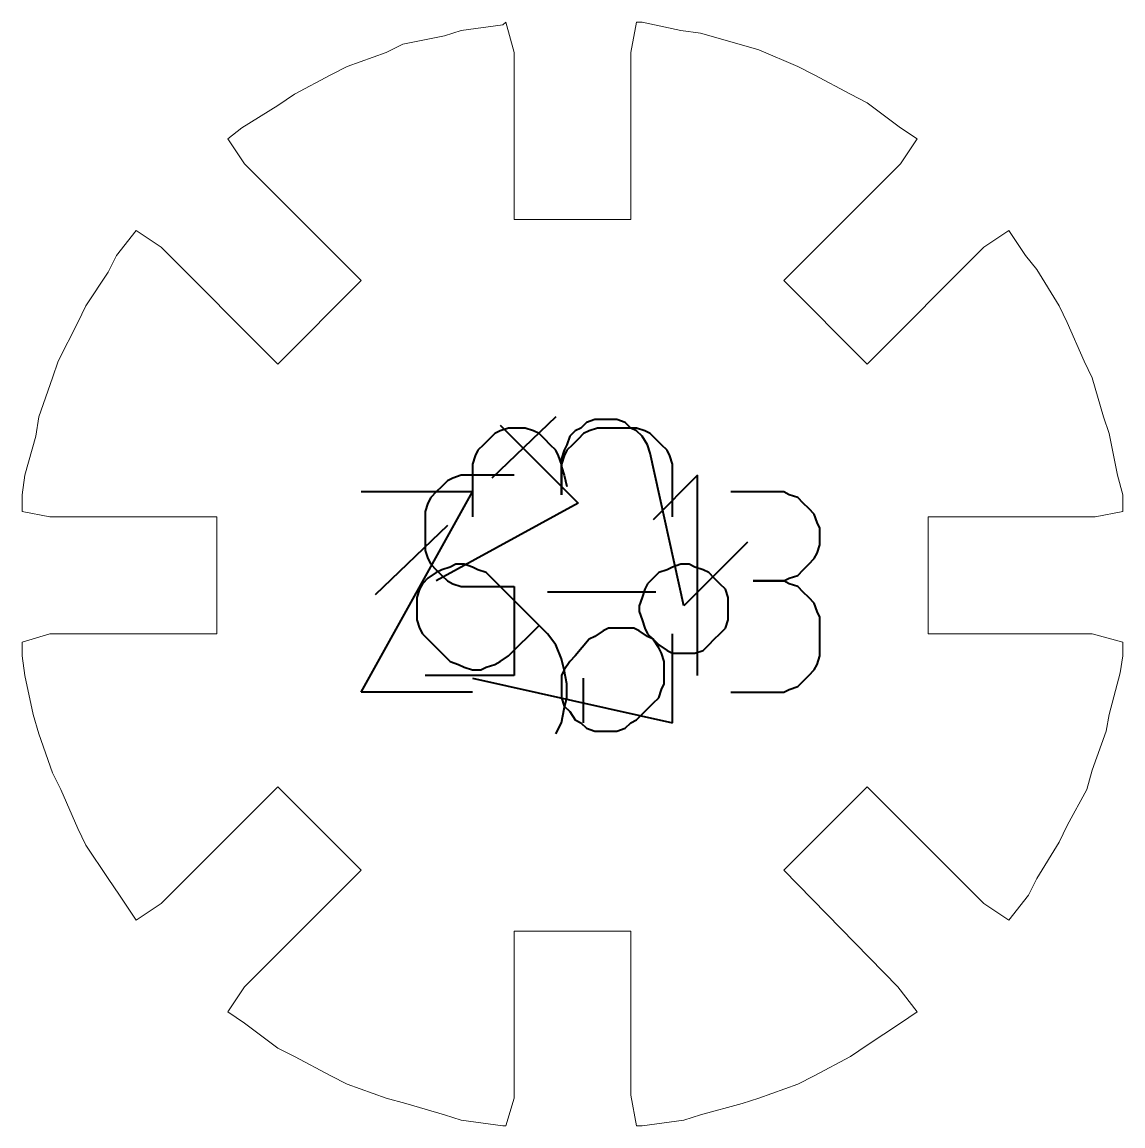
# Model space of a CAD drawing. Header units: centimetres. Extents: x -9.8 to 7.1, y -12.4 to 11.9.
# Drawn here: x -1.184 to 2.776, y -12.394 to -8.424 of the extents above; entities that cross this region are included whole.
import ezdxf

# ---------------------------------------------------------------- set-up
doc = ezdxf.new("R2010")
doc.units = ezdxf.units.CM
doc.header["$MEASUREMENT"] = 0
doc.layers.add('layer 1', color=7, linetype='Continuous')

msp = doc.modelspace()

# ---------------------------------------------------------------- linework, layer by layer
at = {"layer": 'layer 1', "color": 5, "lineweight": 13}
for points in [[(0.39564, -8.45414), (0.39564, -8.45414), (0.33558, -8.47425), (0.33558, -8.47425)], [(0.54566, -8.43403), (0.54566, -8.43403), (0.39564, -8.45414), (0.39564, -8.45414)], [(0.55571, -8.42424), (0.55571, -8.42424), (0.54566, -8.43403), (0.54566, -8.43403)], [(0.58561, -8.53405), (0.58561, -8.53405), (0.55571, -8.42424), (0.55571, -8.42424)], [(1.02561, -8.42424), (1.02561, -8.42424), (1.00577, -8.53405), (1.00577, -8.53405)], [(1.04572, -8.42424), (1.04572, -8.42424), (1.02561, -8.42424), (1.02561, -8.42424)], [(1.18569, -8.45414), (1.18569, -8.45414), (1.04572, -8.42424), (1.04572, -8.42424)], [(1.2558, -8.46419), (1.2558, -8.46419), (1.18569, -8.45414), (1.18569, -8.45414)], [(0.33558, -8.47425), (0.33558, -8.47425), (0.18556, -8.50415), (0.18556, -8.50415)], [(1.39576, -8.50415), (1.39576, -8.50415), (1.2558, -8.46419), (1.2558, -8.46419)], [(0.12576, -8.53405), (0.12576, -8.53405), (-0.01447, -8.58405), (-0.01447, -8.58405)], [(0.18556, -8.50415), (0.18556, -8.50415), (0.12576, -8.53405), (0.12576, -8.53405)], [(0.58561, -9.13412), (0.58561, -9.13412), (0.58561, -8.53405), (0.58561, -8.53405)], [(1.00577, -8.53405), (1.00577, -8.53405), (1.00577, -9.13412), (1.00577, -9.13412)], [(1.46588, -8.52426), (1.46588, -8.52426), (1.39576, -8.50415), (1.39576, -8.50415)], [(1.60584, -8.58405), (1.60584, -8.58405), (1.46588, -8.52426), (1.46588, -8.52426)], [(-0.07426, -8.61421), (-0.07426, -8.61421), (-0.20444, -8.68406), (-0.20444, -8.68406)], [(-0.01447, -8.58405), (-0.01447, -8.58405), (-0.07426, -8.61421), (-0.07426, -8.61421)], [(1.66564, -8.61421), (1.66564, -8.61421), (1.60584, -8.58405), (1.60584, -8.58405)], [(1.79581, -8.68406), (1.79581, -8.68406), (1.66564, -8.61421), (1.66564, -8.61421)], [(-0.20444, -8.68406), (-0.20444, -8.68406), (-0.2645, -8.72402), (-0.2645, -8.72402)], [(1.85587, -8.71423), (1.85587, -8.71423), (1.79581, -8.68406), (1.79581, -8.68406)], [(-0.2645, -8.72402), (-0.2645, -8.72402), (-0.39441, -8.80419), (-0.39441, -8.80419)], [(1.97573, -8.80419), (1.97573, -8.80419), (1.85587, -8.71423), (1.85587, -8.71423)], [(-0.39441, -8.80419), (-0.39441, -8.80419), (-0.44441, -8.84414), (-0.44441, -8.84414)], [(2.03579, -8.84414), (2.03579, -8.84414), (1.97573, -8.80419), (1.97573, -8.80419)], [(-0.44441, -8.84414), (-0.44441, -8.84414), (-0.44441, -8.84414), (-0.44441, -8.84414)], [(-0.44441, -8.84414), (-0.44441, -8.84414), (-0.38435, -8.9341), (-0.38435, -8.9341)], [(1.97573, -8.9341), (1.97573, -8.9341), (2.03579, -8.84414), (2.03579, -8.84414)], [(2.03579, -8.84414), (2.03579, -8.84414), (2.03579, -8.84414), (2.03579, -8.84414)], [(-0.38435, -8.9341), (-0.38435, -8.9341), (0.03554, -9.35425), (0.03554, -9.35425)], [(1.55584, -9.35425), (1.55584, -9.35425), (1.97573, -8.9341), (1.97573, -8.9341)], [(1.00577, -9.13412), (1.00577, -9.13412), (0.58561, -9.13412), (0.58561, -9.13412)], [(-0.77435, -9.17407), (-0.77435, -9.17407), (-0.84446, -9.26403), (-0.84446, -9.26403)], [(-0.68439, -9.23413), (-0.68439, -9.23413), (-0.77435, -9.17407), (-0.77435, -9.17407)], [(2.36573, -9.17407), (2.36573, -9.17407), (2.27577, -9.23413), (2.27577, -9.23413)], [(2.42579, -9.26403), (2.42579, -9.26403), (2.36573, -9.17407), (2.36573, -9.17407)], [(-0.2645, -9.65429), (-0.2645, -9.65429), (-0.68439, -9.23413), (-0.68439, -9.23413)], [(2.27577, -9.23413), (2.27577, -9.23413), (1.85587, -9.65429), (1.85587, -9.65429)], [(-0.84446, -9.26403), (-0.84446, -9.26403), (-0.87436, -9.32409), (-0.87436, -9.32409)], [(2.46574, -9.31404), (2.46574, -9.31404), (2.42579, -9.26403), (2.42579, -9.26403)], [(-0.87436, -9.32409), (-0.87436, -9.32409), (-0.95453, -9.44421), (-0.95453, -9.44421)], [(2.54591, -9.44421), (2.54591, -9.44421), (2.46574, -9.31404), (2.46574, -9.31404)], [(0.03554, -9.35425), (0.03554, -9.35425), (-0.2645, -9.65429), (-0.2645, -9.65429)], [(1.85587, -9.65429), (1.85587, -9.65429), (1.55584, -9.35425), (1.55584, -9.35425)], [(-0.95453, -9.44421), (-0.95453, -9.44421), (-0.98443, -9.50427), (-0.98443, -9.50427)], [(2.57581, -9.50427), (2.57581, -9.50427), (2.54591, -9.44421), (2.54591, -9.44421)], [(-0.98443, -9.50427), (-0.98443, -9.50427), (-1.05454, -9.64424), (-1.05454, -9.64424)], [(2.63587, -9.64424), (2.63587, -9.64424), (2.57581, -9.50427), (2.57581, -9.50427)], [(-1.05454, -9.64424), (-1.05454, -9.64424), (-1.07439, -9.7043), (-1.07439, -9.7043)], [(2.66576, -9.7043), (2.66576, -9.7043), (2.63587, -9.64424), (2.63587, -9.64424)], [(-1.07439, -9.7043), (-1.07439, -9.7043), (-1.12439, -9.84426), (-1.12439, -9.84426)], [(2.70572, -9.84426), (2.70572, -9.84426), (2.66576, -9.7043), (2.66576, -9.7043)], [(-1.12439, -9.84426), (-1.12439, -9.84426), (-1.13445, -9.91411), (-1.13445, -9.91411)], [(2.72582, -9.90406), (2.72582, -9.90406), (2.70572, -9.84426), (2.70572, -9.84426)], [(-1.13445, -9.91411), (-1.13445, -9.91411), (-1.1744, -10.05408), (-1.1744, -10.05408)], [(2.75572, -10.05408), (2.75572, -10.05408), (2.72582, -9.90406), (2.72582, -9.90406)], [(-1.1744, -10.05408), (-1.1744, -10.05408), (-1.18445, -10.12419), (-1.18445, -10.12419)], [(2.77583, -10.12419), (2.77583, -10.12419), (2.75572, -10.05408), (2.75572, -10.05408)], [(-1.18445, -10.12419), (-1.18445, -10.12419), (-1.18445, -10.18425), (-1.18445, -10.18425)], [(2.77583, -10.18425), (2.77583, -10.18425), (2.77583, -10.12419), (2.77583, -10.12419)], [(-1.18445, -10.18425), (-1.18445, -10.18425), (-1.08444, -10.2041), (-1.08444, -10.2041)], [(2.67582, -10.2041), (2.67582, -10.2041), (2.77583, -10.18425), (2.77583, -10.18425)], [(-1.08444, -10.2041), (-1.08444, -10.2041), (-0.48437, -10.2041), (-0.48437, -10.2041)], [(-0.48437, -10.2041), (-0.48437, -10.2041), (-0.48437, -10.62425), (-0.48437, -10.62425)], [(2.07574, -10.62425), (2.07574, -10.62425), (2.07574, -10.2041), (2.07574, -10.2041)], [(2.07574, -10.2041), (2.07574, -10.2041), (2.67582, -10.2041), (2.67582, -10.2041)], [(-1.08444, -10.62425), (-1.08444, -10.62425), (-1.18445, -10.65415), (-1.18445, -10.65415)], [(-0.48437, -10.62425), (-0.48437, -10.62425), (-1.08444, -10.62425), (-1.08444, -10.62425)], [(2.66576, -10.62425), (2.66576, -10.62425), (2.07574, -10.62425), (2.07574, -10.62425)], [(2.77583, -10.65415), (2.77583, -10.65415), (2.66576, -10.62425), (2.66576, -10.62425)], [(-1.18445, -10.65415), (-1.18445, -10.65415), (-1.18445, -10.70416), (-1.18445, -10.70416)], [(2.77583, -10.70416), (2.77583, -10.70416), (2.77583, -10.65415), (2.77583, -10.65415)], [(-1.18445, -10.70416), (-1.18445, -10.70416), (-1.1744, -10.77427), (-1.1744, -10.77427)], [(2.76578, -10.76422), (2.76578, -10.76422), (2.77583, -10.70416), (2.77583, -10.70416)], [(-1.1744, -10.77427), (-1.1744, -10.77427), (-1.1445, -10.91424), (-1.1445, -10.91424)], [(2.72582, -10.91424), (2.72582, -10.91424), (2.76578, -10.76422), (2.76578, -10.76422)], [(-1.1445, -10.91424), (-1.1445, -10.91424), (-1.12439, -10.98435), (-1.12439, -10.98435)], [(2.71577, -10.9743), (2.71577, -10.9743), (2.72582, -10.91424), (2.72582, -10.91424)], [(-1.12439, -10.98435), (-1.12439, -10.98435), (-1.07439, -11.12432), (-1.07439, -11.12432)], [(2.66576, -11.11426), (2.66576, -11.11426), (2.71577, -10.9743), (2.71577, -10.9743)], [(2.64592, -11.18411), (2.64592, -11.18411), (2.66576, -11.11426), (2.66576, -11.11426)], [(-1.07439, -11.12432), (-1.07439, -11.12432), (-1.04449, -11.18411), (-1.04449, -11.18411)], [(-1.04449, -11.18411), (-1.04449, -11.18411), (-0.98443, -11.32434), (-0.98443, -11.32434)], [(-0.68439, -11.59422), (-0.68439, -11.59422), (-0.2645, -11.17432), (-0.2645, -11.17432)], [(-0.2645, -11.17432), (-0.2645, -11.17432), (0.03554, -11.47436), (0.03554, -11.47436)], [(1.55584, -11.47436), (1.55584, -11.47436), (1.85587, -11.17432), (1.85587, -11.17432)], [(1.85587, -11.17432), (1.85587, -11.17432), (2.27577, -11.59422), (2.27577, -11.59422)], [(2.57581, -11.31429), (2.57581, -11.31429), (2.64592, -11.18411), (2.64592, -11.18411)], [(2.54591, -11.37435), (2.54591, -11.37435), (2.57581, -11.31429), (2.57581, -11.31429)], [(-0.98443, -11.32434), (-0.98443, -11.32434), (-0.95453, -11.38414), (-0.95453, -11.38414)], [(-0.95453, -11.38414), (-0.95453, -11.38414), (-0.87436, -11.50426), (-0.87436, -11.50426)], [(2.46574, -11.50426), (2.46574, -11.50426), (2.54591, -11.37435), (2.54591, -11.37435)], [(-0.87436, -11.50426), (-0.87436, -11.50426), (-0.83441, -11.56432), (-0.83441, -11.56432)], [(0.03554, -11.47436), (0.03554, -11.47436), (-0.38435, -11.89425), (-0.38435, -11.89425)], [(1.96568, -11.89425), (1.96568, -11.89425), (1.55584, -11.47436), (1.55584, -11.47436)], [(2.43584, -11.56432), (2.43584, -11.56432), (2.46574, -11.50426), (2.46574, -11.50426)], [(-0.83441, -11.56432), (-0.83441, -11.56432), (-0.77435, -11.65428), (-0.77435, -11.65428)], [(2.36573, -11.65428), (2.36573, -11.65428), (2.43584, -11.56432), (2.43584, -11.56432)], [(-0.77435, -11.65428), (-0.77435, -11.65428), (-0.68439, -11.59422), (-0.68439, -11.59422)], [(2.27577, -11.59422), (2.27577, -11.59422), (2.36573, -11.65428), (2.36573, -11.65428)], [(0.58561, -12.29431), (0.58561, -12.29431), (0.58561, -11.69423), (0.58561, -11.69423)], [(0.58561, -11.69423), (0.58561, -11.69423), (1.00577, -11.69423), (1.00577, -11.69423)], [(1.00577, -11.69423), (1.00577, -11.69423), (1.00577, -12.28425), (1.00577, -12.28425)], [(-0.38435, -11.89425), (-0.38435, -11.89425), (-0.44441, -11.98421), (-0.44441, -11.98421)], [(2.03579, -11.98421), (2.03579, -11.98421), (1.96568, -11.89425), (1.96568, -11.89425)], [(-0.44441, -11.98421), (-0.44441, -11.98421), (-0.44441, -11.98421), (-0.44441, -11.98421)], [(-0.44441, -11.98421), (-0.44441, -11.98421), (-0.38435, -12.02416), (-0.38435, -12.02416)], [(1.97573, -12.02416), (1.97573, -12.02416), (2.03579, -11.98421), (2.03579, -11.98421)], [(-0.38435, -12.02416), (-0.38435, -12.02416), (-0.2645, -12.11439), (-0.2645, -12.11439)], [(1.85587, -12.10433), (1.85587, -12.10433), (1.97573, -12.02416), (1.97573, -12.02416)], [(1.79581, -12.14429), (1.79581, -12.14429), (1.85587, -12.10433), (1.85587, -12.10433)], [(-0.2645, -12.11439), (-0.2645, -12.11439), (-0.20444, -12.14429), (-0.20444, -12.14429)], [(-0.20444, -12.14429), (-0.20444, -12.14429), (-0.07426, -12.21414), (-0.07426, -12.21414)], [(1.66564, -12.21414), (1.66564, -12.21414), (1.79581, -12.14429), (1.79581, -12.14429)], [(-0.07426, -12.21414), (-0.07426, -12.21414), (-0.01447, -12.2443), (-0.01447, -12.2443)], [(1.60584, -12.2443), (1.60584, -12.2443), (1.66564, -12.21414), (1.66564, -12.21414)], [(-0.01447, -12.2443), (-0.01447, -12.2443), (0.12576, -12.29431), (0.12576, -12.29431)], [(1.46588, -12.29431), (1.46588, -12.29431), (1.60584, -12.2443), (1.60584, -12.2443)], [(0.12576, -12.29431), (0.12576, -12.29431), (0.19561, -12.31415), (0.19561, -12.31415)], [(0.55571, -12.39432), (0.55571, -12.39432), (0.58561, -12.29431), (0.58561, -12.29431)], [(1.00577, -12.28425), (1.00577, -12.28425), (1.02561, -12.39432), (1.02561, -12.39432)], [(1.40582, -12.31415), (1.40582, -12.31415), (1.46588, -12.29431), (1.46588, -12.29431)], [(0.19561, -12.31415), (0.19561, -12.31415), (0.33558, -12.35436), (0.33558, -12.35436)], [(1.2558, -12.35436), (1.2558, -12.35436), (1.40582, -12.31415), (1.40582, -12.31415)], [(0.33558, -12.35436), (0.33558, -12.35436), (0.39564, -12.37421), (0.39564, -12.37421)], [(0.39564, -12.37421), (0.39564, -12.37421), (0.54566, -12.39432), (0.54566, -12.39432)], [(1.04572, -12.39432), (1.04572, -12.39432), (1.19574, -12.37421), (1.19574, -12.37421)], [(1.19574, -12.37421), (1.19574, -12.37421), (1.2558, -12.35436), (1.2558, -12.35436)], [(0.54566, -12.39432), (0.54566, -12.39432), (0.55571, -12.39432), (0.55571, -12.39432)], [(1.02561, -12.39432), (1.02561, -12.39432), (1.04572, -12.39432), (1.04572, -12.39432)]]:
    msp.add_open_spline(points, degree=3, dxfattribs=at)
at = {"layer": 'layer 1', "color": 1, "lineweight": 40}
for points in [[(0.73563, -9.84426), (0.73563, -9.84426), (0.50571, -10.06413), (0.50571, -10.06413)], [(0.5356, -9.87416), (0.5356, -9.87416), (0.8158, -10.15409), (0.8158, -10.15409)], [(0.56577, -9.88421), (0.56577, -9.88421), (0.5356, -9.89427), (0.5356, -9.89427)], [(0.59566, -9.88421), (0.59566, -9.88421), (0.56577, -9.88421), (0.56577, -9.88421)], [(0.62556, -9.88421), (0.62556, -9.88421), (0.59566, -9.88421), (0.59566, -9.88421)], [(0.59566, -9.88421), (0.59566, -9.88421), (0.59566, -9.88421), (0.59566, -9.88421)], [(0.65572, -9.89427), (0.65572, -9.89427), (0.62556, -9.88421), (0.62556, -9.88421)], [(0.82559, -9.88421), (0.82559, -9.88421), (0.80574, -9.89427), (0.80574, -9.89427)], [(0.8457, -9.86411), (0.8457, -9.86411), (0.82559, -9.88421), (0.82559, -9.88421)], [(0.87559, -9.85405), (0.87559, -9.85405), (0.8457, -9.86411), (0.8457, -9.86411)], [(0.88565, -9.88421), (0.88565, -9.88421), (0.85575, -9.89427), (0.85575, -9.89427)], [(0.90576, -9.85405), (0.90576, -9.85405), (0.87559, -9.85405), (0.87559, -9.85405)], [(0.87559, -9.85405), (0.87559, -9.85405), (0.87559, -9.85405), (0.87559, -9.85405)], [(0.91581, -9.88421), (0.91581, -9.88421), (0.88565, -9.88421), (0.88565, -9.88421)], [(0.93565, -9.85405), (0.93565, -9.85405), (0.90576, -9.85405), (0.90576, -9.85405)], [(0.99571, -9.88421), (0.99571, -9.88421), (0.91581, -9.88421), (0.91581, -9.88421)], [(0.91581, -9.88421), (0.91581, -9.88421), (0.91581, -9.88421), (0.91581, -9.88421)], [(0.95576, -9.85405), (0.95576, -9.85405), (0.93565, -9.85405), (0.93565, -9.85405)], [(0.98566, -9.86411), (0.98566, -9.86411), (0.95576, -9.85405), (0.95576, -9.85405)], [(1.00577, -9.88421), (1.00577, -9.88421), (0.98566, -9.86411), (0.98566, -9.86411)], [(1.02561, -9.88421), (1.02561, -9.88421), (0.99571, -9.88421), (0.99571, -9.88421)], [(1.02561, -9.89427), (1.02561, -9.89427), (1.00577, -9.88421), (1.00577, -9.88421)], [(1.05577, -9.89427), (1.05577, -9.89427), (1.02561, -9.88421), (1.02561, -9.88421)], [(0.49565, -9.92417), (0.49565, -9.92417), (0.47581, -9.94427), (0.47581, -9.94427)], [(0.51576, -9.90406), (0.51576, -9.90406), (0.49565, -9.92417), (0.49565, -9.92417)], [(0.5356, -9.89427), (0.5356, -9.89427), (0.51576, -9.90406), (0.51576, -9.90406)], [(0.67557, -9.90406), (0.67557, -9.90406), (0.65572, -9.89427), (0.65572, -9.89427)], [(0.69568, -9.92417), (0.69568, -9.92417), (0.67557, -9.90406), (0.67557, -9.90406)], [(0.71579, -9.94427), (0.71579, -9.94427), (0.69568, -9.92417), (0.69568, -9.92417)], [(0.78563, -9.91411), (0.78563, -9.91411), (0.77558, -9.94427), (0.77558, -9.94427)], [(0.80574, -9.89427), (0.80574, -9.89427), (0.78563, -9.91411), (0.78563, -9.91411)], [(0.8158, -9.92417), (0.8158, -9.92417), (0.79569, -9.94427), (0.79569, -9.94427)], [(0.83564, -9.90406), (0.83564, -9.90406), (0.8158, -9.92417), (0.8158, -9.92417)], [(0.85575, -9.89427), (0.85575, -9.89427), (0.83564, -9.90406), (0.83564, -9.90406)], [(1.04572, -9.91411), (1.04572, -9.91411), (1.02561, -9.89427), (1.02561, -9.89427)], [(1.06583, -9.94427), (1.06583, -9.94427), (1.04572, -9.91411), (1.04572, -9.91411)], [(1.07562, -9.90406), (1.07562, -9.90406), (1.05577, -9.89427), (1.05577, -9.89427)], [(1.09573, -9.92417), (1.09573, -9.92417), (1.07562, -9.90406), (1.07562, -9.90406)], [(1.11583, -9.94427), (1.11583, -9.94427), (1.09573, -9.92417), (1.09573, -9.92417)], [(0.4557, -9.96412), (0.4557, -9.96412), (0.44565, -9.98423), (0.44565, -9.98423)], [(0.47581, -9.94427), (0.47581, -9.94427), (0.4557, -9.96412), (0.4557, -9.96412)], [(0.73563, -9.96412), (0.73563, -9.96412), (0.71579, -9.94427), (0.71579, -9.94427)], [(0.74568, -9.98423), (0.74568, -9.98423), (0.73563, -9.96412), (0.73563, -9.96412)], [(0.76579, -9.96412), (0.76579, -9.96412), (0.75574, -9.99428), (0.75574, -9.99428)], [(0.77558, -9.94427), (0.77558, -9.94427), (0.76579, -9.96412), (0.76579, -9.96412)], [(0.77558, -9.96412), (0.77558, -9.96412), (0.76579, -9.98423), (0.76579, -9.98423)], [(0.79569, -9.94427), (0.79569, -9.94427), (0.77558, -9.96412), (0.77558, -9.96412)], [(1.07562, -9.97417), (1.07562, -9.97417), (1.06583, -9.94427), (1.06583, -9.94427)], [(1.13568, -9.96412), (1.13568, -9.96412), (1.11583, -9.94427), (1.11583, -9.94427)], [(1.14573, -9.98423), (1.14573, -9.98423), (1.13568, -9.96412), (1.13568, -9.96412)], [(0.44565, -9.98423), (0.44565, -9.98423), (0.43559, -10.01412), (0.43559, -10.01412)], [(0.75574, -10.01412), (0.75574, -10.01412), (0.74568, -9.98423), (0.74568, -9.98423)], [(0.76579, -9.98423), (0.76579, -9.98423), (0.75574, -10.01412), (0.75574, -10.01412)], [(0.75574, -9.99428), (0.75574, -9.99428), (0.75574, -10.02418), (0.75574, -10.02418)], [(1.19574, -10.52424), (1.19574, -10.52424), (1.07562, -9.97417), (1.07562, -9.97417)], [(1.07562, -9.97417), (1.07562, -9.97417), (1.07562, -9.97417), (1.07562, -9.97417)], [(1.07562, -9.97417), (1.07562, -9.97417), (1.07562, -9.97417), (1.07562, -9.97417)], [(1.07562, -9.97417), (1.07562, -9.97417), (1.07562, -9.97417), (1.07562, -9.97417)], [(1.07562, -9.97417), (1.07562, -9.97417), (1.07562, -9.97417), (1.07562, -9.97417)], [(1.07562, -9.97417), (1.07562, -9.97417), (1.07562, -9.97417), (1.07562, -9.97417)], [(1.07562, -9.97417), (1.07562, -9.97417), (1.07562, -9.97417), (1.07562, -9.97417)], [(1.07562, -9.97417), (1.07562, -9.97417), (1.07562, -9.97417), (1.07562, -9.97417)], [(1.07562, -9.97417), (1.07562, -9.97417), (1.07562, -9.97417), (1.07562, -9.97417)], [(1.07562, -9.97417), (1.07562, -9.97417), (1.07562, -9.97417), (1.07562, -9.97417)], [(1.07562, -9.97417), (1.07562, -9.97417), (1.07562, -9.97417), (1.07562, -9.97417)], [(1.07562, -9.97417), (1.07562, -9.97417), (1.07562, -9.97417), (1.07562, -9.97417)], [(1.15579, -10.01412), (1.15579, -10.01412), (1.14573, -9.98423), (1.14573, -9.98423)], [(0.43559, -10.01412), (0.43559, -10.01412), (0.43559, -10.04429), (0.43559, -10.04429)], [(0.43559, -10.04429), (0.43559, -10.04429), (0.43559, -10.2041), (0.43559, -10.2041)], [(0.75574, -10.01412), (0.75574, -10.01412), (0.75574, -10.04429), (0.75574, -10.04429)], [(0.75574, -10.04429), (0.75574, -10.04429), (0.75574, -10.01412), (0.75574, -10.01412)], [(0.75574, -10.02418), (0.75574, -10.02418), (0.76579, -10.05408), (0.76579, -10.05408)], [(0.75574, -10.04429), (0.75574, -10.04429), (0.75574, -10.12419), (0.75574, -10.12419)], [(0.75574, -10.12419), (0.75574, -10.12419), (0.75574, -10.04429), (0.75574, -10.04429)], [(0.75574, -10.04429), (0.75574, -10.04429), (0.75574, -10.04429), (0.75574, -10.04429)], [(1.15579, -10.04429), (1.15579, -10.04429), (1.15579, -10.01412), (1.15579, -10.01412)], [(1.15579, -10.2041), (1.15579, -10.2041), (1.15579, -10.04429), (1.15579, -10.04429)], [(1.15579, -10.04429), (1.15579, -10.04429), (1.15579, -10.04429), (1.15579, -10.04429)], [(0.34563, -10.07419), (0.34563, -10.07419), (0.32579, -10.09429), (0.32579, -10.09429)], [(0.36574, -10.06413), (0.36574, -10.06413), (0.34563, -10.07419), (0.34563, -10.07419)], [(0.39564, -10.05408), (0.39564, -10.05408), (0.36574, -10.06413), (0.36574, -10.06413)], [(0.4258, -10.05408), (0.4258, -10.05408), (0.39564, -10.05408), (0.39564, -10.05408)], [(0.58561, -10.05408), (0.58561, -10.05408), (0.4258, -10.05408), (0.4258, -10.05408)], [(0.4258, -10.05408), (0.4258, -10.05408), (0.4258, -10.05408), (0.4258, -10.05408)], [(0.76579, -10.05408), (0.76579, -10.05408), (0.77558, -10.09429), (0.77558, -10.09429)], [(1.24575, -10.05408), (1.24575, -10.05408), (1.08567, -10.21415), (1.08567, -10.21415)], [(1.24575, -10.77427), (1.24575, -10.77427), (1.24575, -10.05408), (1.24575, -10.05408)], [(0.03554, -10.83433), (0.03554, -10.83433), (0.43559, -10.11414), (0.43559, -10.11414)], [(0.43559, -10.11414), (0.43559, -10.11414), (0.03554, -10.11414), (0.03554, -10.11414)], [(0.30568, -10.11414), (0.30568, -10.11414), (0.28557, -10.13424), (0.28557, -10.13424)], [(0.32579, -10.09429), (0.32579, -10.09429), (0.30568, -10.11414), (0.30568, -10.11414)], [(1.52567, -10.11414), (1.52567, -10.11414), (1.36587, -10.11414), (1.36587, -10.11414)], [(1.55584, -10.11414), (1.55584, -10.11414), (1.52567, -10.11414), (1.52567, -10.11414)], [(1.57568, -10.12419), (1.57568, -10.12419), (1.55584, -10.11414), (1.55584, -10.11414)], [(0.27578, -10.15409), (0.27578, -10.15409), (0.26573, -10.18425), (0.26573, -10.18425)], [(0.28557, -10.13424), (0.28557, -10.13424), (0.27578, -10.15409), (0.27578, -10.15409)], [(0.8158, -10.15409), (0.8158, -10.15409), (0.30568, -10.43428), (0.30568, -10.43428)], [(1.60584, -10.13424), (1.60584, -10.13424), (1.57568, -10.12419), (1.57568, -10.12419)], [(1.62569, -10.15409), (1.62569, -10.15409), (1.60584, -10.13424), (1.60584, -10.13424)], [(1.6458, -10.1742), (1.6458, -10.1742), (1.62569, -10.15409), (1.62569, -10.15409)], [(0.26573, -10.18425), (0.26573, -10.18425), (0.26573, -10.21415), (0.26573, -10.21415)], [(1.66564, -10.19431), (1.66564, -10.19431), (1.6458, -10.1742), (1.6458, -10.1742)], [(1.67569, -10.2242), (1.67569, -10.2242), (1.66564, -10.19431), (1.66564, -10.19431)], [(0.34563, -10.23426), (0.34563, -10.23426), (0.08555, -10.48429), (0.08555, -10.48429)], [(0.26573, -10.21415), (0.26573, -10.21415), (0.26573, -10.29432), (0.26573, -10.29432)], [(1.68575, -10.24431), (1.68575, -10.24431), (1.67569, -10.2242), (1.67569, -10.2242)], [(1.68575, -10.27421), (1.68575, -10.27421), (1.68575, -10.24431), (1.68575, -10.24431)], [(1.68575, -10.30411), (1.68575, -10.30411), (1.68575, -10.27421), (1.68575, -10.27421)], [(1.68575, -10.27421), (1.68575, -10.27421), (1.68575, -10.27421), (1.68575, -10.27421)], [(0.26573, -10.29432), (0.26573, -10.29432), (0.26573, -10.29432), (0.26573, -10.29432)], [(0.26573, -10.29432), (0.26573, -10.29432), (0.26573, -10.32422), (0.26573, -10.32422)], [(1.42566, -10.29432), (1.42566, -10.29432), (1.19574, -10.52424), (1.19574, -10.52424)], [(1.67569, -10.33427), (1.67569, -10.33427), (1.68575, -10.30411), (1.68575, -10.30411)], [(0.26573, -10.32422), (0.26573, -10.32422), (0.27578, -10.35411), (0.27578, -10.35411)], [(0.27578, -10.35411), (0.27578, -10.35411), (0.28557, -10.37422), (0.28557, -10.37422)], [(1.6458, -10.37422), (1.6458, -10.37422), (1.66564, -10.35411), (1.66564, -10.35411)], [(1.66564, -10.35411), (1.66564, -10.35411), (1.67569, -10.33427), (1.67569, -10.33427)], [(0.28557, -10.37422), (0.28557, -10.37422), (0.30568, -10.39433), (0.30568, -10.39433)], [(0.30568, -10.39433), (0.30568, -10.39433), (0.32579, -10.41417), (0.32579, -10.41417)], [(0.32579, -10.39433), (0.32579, -10.39433), (0.30568, -10.40412), (0.30568, -10.40412)], [(0.35569, -10.38428), (0.35569, -10.38428), (0.32579, -10.39433), (0.32579, -10.39433)], [(0.3758, -10.37422), (0.3758, -10.37422), (0.35569, -10.38428), (0.35569, -10.38428)], [(0.40569, -10.37422), (0.40569, -10.37422), (0.3758, -10.37422), (0.3758, -10.37422)], [(0.43559, -10.38428), (0.43559, -10.38428), (0.40569, -10.37422), (0.40569, -10.37422)], [(0.4557, -10.39433), (0.4557, -10.39433), (0.43559, -10.38428), (0.43559, -10.38428)], [(0.4856, -10.40412), (0.4856, -10.40412), (0.4557, -10.39433), (0.4557, -10.39433)], [(1.13568, -10.39433), (1.13568, -10.39433), (1.10578, -10.40412), (1.10578, -10.40412)], [(1.15579, -10.38428), (1.15579, -10.38428), (1.13568, -10.39433), (1.13568, -10.39433)], [(1.18569, -10.37422), (1.18569, -10.37422), (1.15579, -10.38428), (1.15579, -10.38428)], [(1.21585, -10.37422), (1.21585, -10.37422), (1.18569, -10.37422), (1.18569, -10.37422)], [(1.23569, -10.38428), (1.23569, -10.38428), (1.21585, -10.37422), (1.21585, -10.37422)], [(1.26585, -10.39433), (1.26585, -10.39433), (1.23569, -10.38428), (1.23569, -10.38428)], [(1.2857, -10.40412), (1.2857, -10.40412), (1.26585, -10.39433), (1.26585, -10.39433)], [(1.60584, -10.41417), (1.60584, -10.41417), (1.62569, -10.39433), (1.62569, -10.39433)], [(1.62569, -10.39433), (1.62569, -10.39433), (1.6458, -10.37422), (1.6458, -10.37422)], [(0.27578, -10.42423), (0.27578, -10.42423), (0.25567, -10.44407), (0.25567, -10.44407)], [(0.30568, -10.40412), (0.30568, -10.40412), (0.27578, -10.42423), (0.27578, -10.42423)], [(0.27578, -10.42423), (0.27578, -10.42423), (0.27578, -10.42423), (0.27578, -10.42423)], [(0.32579, -10.41417), (0.32579, -10.41417), (0.34563, -10.43428), (0.34563, -10.43428)], [(0.34563, -10.43428), (0.34563, -10.43428), (0.36574, -10.44407), (0.36574, -10.44407)], [(0.50571, -10.42423), (0.50571, -10.42423), (0.4856, -10.40412), (0.4856, -10.40412)], [(0.67557, -10.59409), (0.67557, -10.59409), (0.50571, -10.42423), (0.50571, -10.42423)], [(0.50571, -10.42423), (0.50571, -10.42423), (0.50571, -10.42423), (0.50571, -10.42423)], [(1.08567, -10.42423), (1.08567, -10.42423), (1.06583, -10.44407), (1.06583, -10.44407)], [(1.10578, -10.40412), (1.10578, -10.40412), (1.08567, -10.42423), (1.08567, -10.42423)], [(1.08567, -10.42423), (1.08567, -10.42423), (1.08567, -10.42423), (1.08567, -10.42423)], [(1.30581, -10.42423), (1.30581, -10.42423), (1.2857, -10.40412), (1.2857, -10.40412)], [(1.32565, -10.44407), (1.32565, -10.44407), (1.30581, -10.42423), (1.30581, -10.42423)], [(1.30581, -10.42423), (1.30581, -10.42423), (1.30581, -10.42423), (1.30581, -10.42423)], [(1.52567, -10.43428), (1.52567, -10.43428), (1.44577, -10.43428), (1.44577, -10.43428)], [(1.44577, -10.43428), (1.44577, -10.43428), (1.52567, -10.43428), (1.52567, -10.43428)], [(1.55584, -10.43428), (1.55584, -10.43428), (1.52567, -10.43428), (1.52567, -10.43428)], [(1.52567, -10.43428), (1.52567, -10.43428), (1.52567, -10.43428), (1.52567, -10.43428)], [(1.52567, -10.43428), (1.52567, -10.43428), (1.55584, -10.43428), (1.55584, -10.43428)], [(1.55584, -10.43428), (1.55584, -10.43428), (1.57568, -10.42423), (1.57568, -10.42423)], [(1.57568, -10.44407), (1.57568, -10.44407), (1.55584, -10.43428), (1.55584, -10.43428)], [(1.57568, -10.42423), (1.57568, -10.42423), (1.60584, -10.41417), (1.60584, -10.41417)], [(0.24562, -10.46418), (0.24562, -10.46418), (0.23557, -10.49408), (0.23557, -10.49408)], [(0.25567, -10.44407), (0.25567, -10.44407), (0.24562, -10.46418), (0.24562, -10.46418)], [(0.36574, -10.44407), (0.36574, -10.44407), (0.39564, -10.45413), (0.39564, -10.45413)], [(0.39564, -10.45413), (0.39564, -10.45413), (0.4258, -10.45413), (0.4258, -10.45413)], [(0.4258, -10.45413), (0.4258, -10.45413), (0.58561, -10.45413), (0.58561, -10.45413)], [(0.58561, -10.45413), (0.58561, -10.45413), (0.58561, -10.77427), (0.58561, -10.77427)], [(1.09573, -10.47424), (1.09573, -10.47424), (0.70573, -10.47424), (0.70573, -10.47424)], [(1.05577, -10.46418), (1.05577, -10.46418), (1.04572, -10.49408), (1.04572, -10.49408)], [(1.06583, -10.44407), (1.06583, -10.44407), (1.05577, -10.46418), (1.05577, -10.46418)], [(1.34576, -10.46418), (1.34576, -10.46418), (1.32565, -10.44407), (1.32565, -10.44407)], [(1.35581, -10.49408), (1.35581, -10.49408), (1.34576, -10.46418), (1.34576, -10.46418)], [(1.60584, -10.45413), (1.60584, -10.45413), (1.57568, -10.44407), (1.57568, -10.44407)], [(1.62569, -10.47424), (1.62569, -10.47424), (1.60584, -10.45413), (1.60584, -10.45413)], [(1.6458, -10.49408), (1.6458, -10.49408), (1.62569, -10.47424), (1.62569, -10.47424)], [(0.23557, -10.49408), (0.23557, -10.49408), (0.23557, -10.52424), (0.23557, -10.52424)], [(1.04572, -10.49408), (1.04572, -10.49408), (1.03567, -10.52424), (1.03567, -10.52424)], [(1.35581, -10.52424), (1.35581, -10.52424), (1.35581, -10.49408), (1.35581, -10.49408)], [(1.66564, -10.51419), (1.66564, -10.51419), (1.6458, -10.49408), (1.6458, -10.49408)], [(1.67569, -10.54408), (1.67569, -10.54408), (1.66564, -10.51419), (1.66564, -10.51419)], [(0.23557, -10.52424), (0.23557, -10.52424), (0.23557, -10.54408), (0.23557, -10.54408)], [(0.23557, -10.54408), (0.23557, -10.54408), (0.23557, -10.57425), (0.23557, -10.57425)], [(1.03567, -10.52424), (1.03567, -10.52424), (1.03567, -10.54408), (1.03567, -10.54408)], [(1.03567, -10.54408), (1.03567, -10.54408), (1.04572, -10.57425), (1.04572, -10.57425)], [(1.35581, -10.54408), (1.35581, -10.54408), (1.35581, -10.52424), (1.35581, -10.52424)], [(1.35581, -10.57425), (1.35581, -10.57425), (1.35581, -10.54408), (1.35581, -10.54408)], [(1.68575, -10.56419), (1.68575, -10.56419), (1.67569, -10.54408), (1.67569, -10.54408)], [(0.23557, -10.57425), (0.23557, -10.57425), (0.24562, -10.60414), (0.24562, -10.60414)], [(0.56577, -10.70416), (0.56577, -10.70416), (0.67557, -10.59409), (0.67557, -10.59409)], [(0.70573, -10.62425), (0.70573, -10.62425), (0.67557, -10.59409), (0.67557, -10.59409)], [(1.04572, -10.57425), (1.04572, -10.57425), (1.05577, -10.60414), (1.05577, -10.60414)], [(1.34576, -10.60414), (1.34576, -10.60414), (1.35581, -10.57425), (1.35581, -10.57425)], [(1.68575, -10.59409), (1.68575, -10.59409), (1.68575, -10.56419), (1.68575, -10.56419)], [(1.68575, -10.67426), (1.68575, -10.67426), (1.68575, -10.59409), (1.68575, -10.59409)], [(1.68575, -10.59409), (1.68575, -10.59409), (1.68575, -10.59409), (1.68575, -10.59409)], [(0.24562, -10.60414), (0.24562, -10.60414), (0.25567, -10.62425), (0.25567, -10.62425)], [(0.25567, -10.62425), (0.25567, -10.62425), (0.27578, -10.6441), (0.27578, -10.6441)], [(0.73563, -10.66421), (0.73563, -10.66421), (0.70573, -10.62425), (0.70573, -10.62425)], [(0.87559, -10.63431), (0.87559, -10.63431), (0.85575, -10.6441), (0.85575, -10.6441)], [(0.90576, -10.6142), (0.90576, -10.6142), (0.87559, -10.63431), (0.87559, -10.63431)], [(0.9256, -10.60414), (0.9256, -10.60414), (0.90576, -10.6142), (0.90576, -10.6142)], [(0.95576, -10.60414), (0.95576, -10.60414), (0.9256, -10.60414), (0.9256, -10.60414)], [(0.98566, -10.60414), (0.98566, -10.60414), (0.95576, -10.60414), (0.95576, -10.60414)], [(1.01582, -10.60414), (1.01582, -10.60414), (0.98566, -10.60414), (0.98566, -10.60414)], [(1.03567, -10.6142), (1.03567, -10.6142), (1.01582, -10.60414), (1.01582, -10.60414)], [(1.06583, -10.63431), (1.06583, -10.63431), (1.03567, -10.6142), (1.03567, -10.6142)], [(1.05577, -10.60414), (1.05577, -10.60414), (1.06583, -10.62425), (1.06583, -10.62425)], [(1.06583, -10.62425), (1.06583, -10.62425), (1.08567, -10.6441), (1.08567, -10.6441)], [(1.08567, -10.6441), (1.08567, -10.6441), (1.06583, -10.63431), (1.06583, -10.63431)], [(1.15579, -10.94414), (1.15579, -10.94414), (1.15579, -10.62425), (1.15579, -10.62425)], [(1.30581, -10.6441), (1.30581, -10.6441), (1.32565, -10.62425), (1.32565, -10.62425)], [(1.32565, -10.62425), (1.32565, -10.62425), (1.34576, -10.60414), (1.34576, -10.60414)], [(0.27578, -10.6441), (0.27578, -10.6441), (0.33558, -10.70416), (0.33558, -10.70416)], [(0.75574, -10.71421), (0.75574, -10.71421), (0.73563, -10.66421), (0.73563, -10.66421)], [(0.85575, -10.6441), (0.85575, -10.6441), (0.80574, -10.70416), (0.80574, -10.70416)], [(1.10578, -10.67426), (1.10578, -10.67426), (1.08567, -10.6441), (1.08567, -10.6441)], [(1.08567, -10.6441), (1.08567, -10.6441), (1.08567, -10.6441), (1.08567, -10.6441)], [(1.08567, -10.6441), (1.08567, -10.6441), (1.08567, -10.6441), (1.08567, -10.6441)], [(1.08567, -10.6441), (1.08567, -10.6441), (1.10578, -10.66421), (1.10578, -10.66421)], [(1.10578, -10.66421), (1.10578, -10.66421), (1.13568, -10.68431), (1.13568, -10.68431)], [(1.11583, -10.6941), (1.11583, -10.6941), (1.10578, -10.67426), (1.10578, -10.67426)], [(1.26585, -10.68431), (1.26585, -10.68431), (1.2857, -10.66421), (1.2857, -10.66421)], [(1.2857, -10.66421), (1.2857, -10.66421), (1.30581, -10.6441), (1.30581, -10.6441)], [(1.30581, -10.6441), (1.30581, -10.6441), (1.30581, -10.6441), (1.30581, -10.6441)], [(1.68575, -10.70416), (1.68575, -10.70416), (1.68575, -10.67426), (1.68575, -10.67426)], [(0.33558, -10.70416), (0.33558, -10.70416), (0.33558, -10.70416), (0.33558, -10.70416)], [(0.33558, -10.70416), (0.33558, -10.70416), (0.35569, -10.72427), (0.35569, -10.72427)], [(0.5356, -10.72427), (0.5356, -10.72427), (0.56577, -10.70416), (0.56577, -10.70416)], [(0.76579, -10.75416), (0.76579, -10.75416), (0.75574, -10.71421), (0.75574, -10.71421)], [(0.80574, -10.70416), (0.80574, -10.70416), (0.78563, -10.72427), (0.78563, -10.72427)], [(0.80574, -10.70416), (0.80574, -10.70416), (0.80574, -10.70416), (0.80574, -10.70416)], [(1.12562, -10.72427), (1.12562, -10.72427), (1.11583, -10.6941), (1.11583, -10.6941)], [(1.13568, -10.68431), (1.13568, -10.68431), (1.15579, -10.6941), (1.15579, -10.6941)], [(1.15579, -10.6941), (1.15579, -10.6941), (1.18569, -10.6941), (1.18569, -10.6941)], [(1.18569, -10.6941), (1.18569, -10.6941), (1.21585, -10.6941), (1.21585, -10.6941)], [(1.21585, -10.6941), (1.21585, -10.6941), (1.23569, -10.6941), (1.23569, -10.6941)], [(1.23569, -10.6941), (1.23569, -10.6941), (1.26585, -10.68431), (1.26585, -10.68431)], [(1.67569, -10.73432), (1.67569, -10.73432), (1.68575, -10.70416), (1.68575, -10.70416)], [(0.35569, -10.72427), (0.35569, -10.72427), (0.38558, -10.73432), (0.38558, -10.73432)], [(0.38558, -10.73432), (0.38558, -10.73432), (0.40569, -10.74411), (0.40569, -10.74411)], [(0.40569, -10.74411), (0.40569, -10.74411), (0.43559, -10.75416), (0.43559, -10.75416)], [(0.43559, -10.75416), (0.43559, -10.75416), (0.46575, -10.75416), (0.46575, -10.75416)], [(0.46575, -10.75416), (0.46575, -10.75416), (0.4856, -10.74411), (0.4856, -10.74411)], [(0.4856, -10.74411), (0.4856, -10.74411), (0.51576, -10.73432), (0.51576, -10.73432)], [(0.51576, -10.73432), (0.51576, -10.73432), (0.5356, -10.72427), (0.5356, -10.72427)], [(0.76579, -10.75416), (0.76579, -10.75416), (0.75574, -10.77427), (0.75574, -10.77427)], [(0.78563, -10.72427), (0.78563, -10.72427), (0.76579, -10.75416), (0.76579, -10.75416)], [(0.77558, -10.80417), (0.77558, -10.80417), (0.76579, -10.75416), (0.76579, -10.75416)], [(1.12562, -10.74411), (1.12562, -10.74411), (1.12562, -10.72427), (1.12562, -10.72427)], [(1.12562, -10.77427), (1.12562, -10.77427), (1.12562, -10.74411), (1.12562, -10.74411)], [(1.6458, -10.77427), (1.6458, -10.77427), (1.66564, -10.75416), (1.66564, -10.75416)], [(1.66564, -10.75416), (1.66564, -10.75416), (1.67569, -10.73432), (1.67569, -10.73432)], [(0.58561, -10.77427), (0.58561, -10.77427), (0.26573, -10.77427), (0.26573, -10.77427)], [(0.43559, -10.78433), (0.43559, -10.78433), (1.15579, -10.94414), (1.15579, -10.94414)], [(0.75574, -10.77427), (0.75574, -10.77427), (0.75574, -10.80417), (0.75574, -10.80417)], [(0.83564, -10.94414), (0.83564, -10.94414), (0.83564, -10.78433), (0.83564, -10.78433)], [(1.12562, -10.80417), (1.12562, -10.80417), (1.12562, -10.77427), (1.12562, -10.77427)], [(1.60584, -10.81422), (1.60584, -10.81422), (1.62569, -10.79412), (1.62569, -10.79412)], [(1.62569, -10.79412), (1.62569, -10.79412), (1.6458, -10.77427), (1.6458, -10.77427)], [(0.43559, -10.83433), (0.43559, -10.83433), (0.03554, -10.83433), (0.03554, -10.83433)], [(0.75574, -10.80417), (0.75574, -10.80417), (0.75574, -10.83433), (0.75574, -10.83433)], [(0.75574, -10.83433), (0.75574, -10.83433), (0.75574, -10.85418), (0.75574, -10.85418)], [(0.77558, -10.85418), (0.77558, -10.85418), (0.77558, -10.80417), (0.77558, -10.80417)], [(1.10578, -10.85418), (1.10578, -10.85418), (1.11583, -10.82428), (1.11583, -10.82428)], [(1.11583, -10.82428), (1.11583, -10.82428), (1.12562, -10.80417), (1.12562, -10.80417)], [(1.36587, -10.83433), (1.36587, -10.83433), (1.52567, -10.83433), (1.52567, -10.83433)], [(1.52567, -10.83433), (1.52567, -10.83433), (1.52567, -10.83433), (1.52567, -10.83433)], [(1.52567, -10.83433), (1.52567, -10.83433), (1.55584, -10.83433), (1.55584, -10.83433)], [(1.55584, -10.83433), (1.55584, -10.83433), (1.57568, -10.82428), (1.57568, -10.82428)], [(1.57568, -10.82428), (1.57568, -10.82428), (1.60584, -10.81422), (1.60584, -10.81422)], [(0.75574, -10.85418), (0.75574, -10.85418), (0.76579, -10.88434), (0.76579, -10.88434)], [(0.76579, -10.89413), (0.76579, -10.89413), (0.77558, -10.85418), (0.77558, -10.85418)], [(1.02561, -10.93434), (1.02561, -10.93434), (1.08567, -10.87429), (1.08567, -10.87429)], [(1.08567, -10.87429), (1.08567, -10.87429), (1.10578, -10.85418), (1.10578, -10.85418)], [(1.08567, -10.87429), (1.08567, -10.87429), (1.08567, -10.87429), (1.08567, -10.87429)], [(0.75574, -10.94414), (0.75574, -10.94414), (0.76579, -10.89413), (0.76579, -10.89413)], [(0.76579, -10.88434), (0.76579, -10.88434), (0.78563, -10.90418), (0.78563, -10.90418)], [(0.78563, -10.90418), (0.78563, -10.90418), (0.80574, -10.93434), (0.80574, -10.93434)], [(0.73563, -10.98435), (0.73563, -10.98435), (0.75574, -10.94414), (0.75574, -10.94414)], [(0.80574, -10.93434), (0.80574, -10.93434), (0.80574, -10.93434), (0.80574, -10.93434)], [(0.80574, -10.93434), (0.80574, -10.93434), (0.82559, -10.94414), (0.82559, -10.94414)], [(0.82559, -10.94414), (0.82559, -10.94414), (0.8457, -10.96424), (0.8457, -10.96424)], [(0.98566, -10.96424), (0.98566, -10.96424), (1.00577, -10.94414), (1.00577, -10.94414)], [(1.00577, -10.94414), (1.00577, -10.94414), (1.02561, -10.93434), (1.02561, -10.93434)], [(0.73563, -10.98435), (0.73563, -10.98435), (0.73563, -10.98435), (0.73563, -10.98435)], [(0.8457, -10.96424), (0.8457, -10.96424), (0.87559, -10.9743), (0.87559, -10.9743)], [(0.87559, -10.9743), (0.87559, -10.9743), (0.90576, -10.9743), (0.90576, -10.9743)], [(0.90576, -10.9743), (0.90576, -10.9743), (0.9256, -10.9743), (0.9256, -10.9743)], [(0.9256, -10.9743), (0.9256, -10.9743), (0.95576, -10.9743), (0.95576, -10.9743)], [(0.95576, -10.9743), (0.95576, -10.9743), (0.98566, -10.96424), (0.98566, -10.96424)]]:
    msp.add_open_spline(points, degree=3, dxfattribs=at)

doc.saveas('drawing.dxf')
